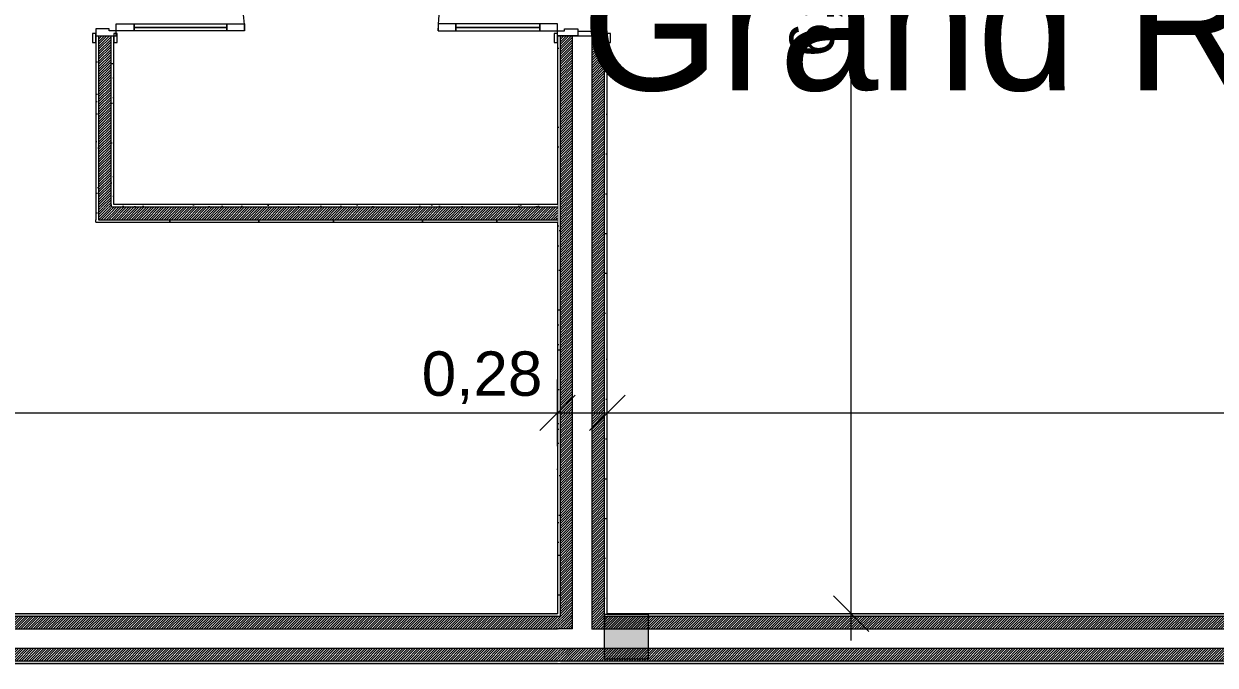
# Model space of a CAD drawing. Header units: millimetres. Extents: x 141848 to 1648660, y -821378 to -151356.
# Drawn here: x 182290 to 189000, y -231406 to -227791 of the extents above; entities that cross this region are included whole.
import ezdxf

# ---------------------------------------------------------------- set-up
doc = ezdxf.new("R2010")
doc.units = ezdxf.units.MM
doc.header["$MEASUREMENT"] = 0
doc.linetypes.add('Wipeout_Contour', pattern=[1000, 0, -1000])
for name, color, linetype in [('Cotations - 1_100', 7, 'Continuous'), ('Hachure', 7, 'Continuous'), ('Nouveau_0', 7, 'Continuous'), ('Nouveau_Co-Structure', 7, 'Continuous'), ('Portes ARCHICAD', 7, 'Continuous'), ('Structure - Murs extérieurs', 7, 'Continuous')]:
    doc.layers.add(name, color=color, linetype=linetype)
doc.styles.add('STYLE_GENERE_1', font='')
doc.styles.add('STYLE_GENERE_2', font='')
doc.styles.get('STYLE_GENERE_1').set_extended_font_data('Agency FB')
doc.styles.get('STYLE_GENERE_2').set_extended_font_data('Arial')
doc.dimstyles.new('STYLE_GENERE__1', dxfattribs={"dimtxt": 250, "dimasz": 190, "dimexe": 1.25, "dimexo": 0.625, "dimgap": 0, "dimtad": 1, "dimlfac": 0.001, "dimtxsty": 'STYLE_GENERE_2', "dimblk": 'ARROWHEAD_6', "dimblk1": 'ARROWHEAD_6', "dimblk2": 'ARROWHEAD_6', "dimcen": 2.5, "dimse1": 1, "dimse2": 1, "dimclrd": 7, "dimclre": 7, "dimclrt": 7, "dimazin": 3, "dimtfac": 1, "dimtmove": 0, "dimatfit": 3})
doc.dimstyles.new('STYLE_GENERE__2', dxfattribs={"dimtxt": 250, "dimasz": 190, "dimexe": 1.25, "dimexo": 0.625, "dimgap": 0, "dimtad": 1, "dimlfac": 0.001, "dimtxsty": 'STYLE_GENERE_2', "dimblk": 'ARROWHEAD_6', "dimblk1": 'ARROWHEAD_6', "dimblk2": 'ARROWHEAD_6', "dimcen": 2.5, "dimse1": 1, "dimse2": 1, "dimclrd": 7, "dimclre": 7, "dimclrt": 7, "dimazin": 3, "dimtfac": 1, "dimtmove": 0, "dimatfit": 3})
pattern_1 = [(45, (0, 175), (-55.68466, 55.68466), [0, -52.5, 0, -78.75]), (110, (175, 175), (74.000794, 26.934086), [0, -38.5, 0, -66.5])]
pattern_2 = [(45, (0, 0), (-7.0710678, 7.0710678), [])]

# ---------------------------------------------------------------- blocks, each defined once
blk = doc.blocks.new('Porte double 25')
at = {"layer": 'Portes ARCHICAD', "color": 7, "linetype": 'Continuous', "lineweight": 5}
for p, q in [((-672, 672), (-672, 572)), ((-632, 672), (-672, 672)), ((-632, 572), (-632, 672)), ((632, 572), (632, 672)), ((632, 672), (672, 672)), ((672, 672), (672, 572)), ((-672, 572), (-632, 572)), ((-652, 572), (-652, 100)), ((672, 572), (632, 572)), ((652, 572), (652, 100)), ((-632, 100), (-672, 100)), ((-672, 100), (-672, 0)), ((-632, 0), (-632, 100)), ((632, 0), (632, 100)), ((632, 100), (672, 100)), ((672, 100), (672, 0)), ((-737, 0), (-737, 19)), ((-737, 19), (-687, 19)), ((-687, 0), (-737, 0)), ((-700, 0), (-737, 0)), ((-700, 0), (-737, 0)), ((-672, 0), (-700, 0)), ((-700, 0), (-700, -115)), ((-700, 0), (-700, -15)), ((-700, 0), (-700, -15)), ((-687, 19), (-687, 0)), ((-672, -40), (-672, 0)), ((-672, 0), (-632, 0)), ((672, 0), (632, 0)), ((700, 0), (672, 0)), ((672, 0), (672, -40)), ((687, 19), (737, 19)), ((687, 0), (687, 19)), ((737, 0), (687, 0)), ((700, -115), (700, 0)), ((700, 0), (700, -15)), ((700, 0), (700, -15)), ((700, 0), (737, 0)), ((700, 0), (737, 0)), ((737, 19), (737, 0)), ((-700, -15), (-700, -85)), ((-700, -15), (-700, -85)), ((-660, -40), (-672, -40)), ((-660, -115), (-660, -40)), ((672, -40), (660, -40)), ((660, -40), (660, -115)), ((700, -15), (700, -85)), ((700, -15), (700, -85)), ((-700, -85), (-700, -115)), ((-700, -85), (-700, -115)), ((-700, -280), (-700, -115)), ((-700, -115), (-675, -115)), ((-700, -115), (-660, -115)), ((-700, -115), (-700, -195)), ((-700, -115), (-700, -195)), ((-675, -115), (-675, -280)), ((660, -115), (700, -115)), ((675, -280), (675, -115)), ((675, -115), (700, -115)), ((700, -85), (700, -115)), ((700, -85), (700, -115)), ((700, -115), (700, -280)), ((700, -115), (700, -195)), ((700, -115), (700, -195)), ((-700, -195), (-700, -265)), ((-700, -195), (-700, -265)), ((700, -195), (700, -265)), ((700, -195), (700, -265)), ((-700, -265), (-700, -280)), ((-700, -265), (-700, -280)), ((700, -265), (700, -280)), ((700, -265), (700, -280)), ((-737, -299), (-737, -280)), ((-737, -280), (-687, -280)), ((-700, -280), (-737, -280)), ((-700, -280), (-737, -280)), ((-687, -299), (-737, -299)), ((-675, -280), (-700, -280)), ((-687, -280), (-687, -299)), ((700, -280), (675, -280)), ((687, -280), (737, -280)), ((687, -299), (687, -280)), ((737, -299), (687, -299)), ((700, -280), (737, -280)), ((700, -280), (737, -280)), ((737, -280), (737, -299))]:
    blk.add_line(p, q, dxfattribs=at)
at = {"layer": 'Portes ARCHICAD', "color": 7, "linetype": 'Continuous', "lineweight": 5, "flags": 128}
for points in [[(-672, 572), (-672, 100), (-652, 100), (-652, 572)], [(-652, 572), (-652, 100), (-632, 100), (-632, 572)], [(652, 572), (652, 100), (632, 100), (632, 572)], [(672, 572), (672, 100), (652, 100), (652, 572)]]:
    blk.add_lwpolyline(points, close=True, dxfattribs=at)
at = {"layer": 'Portes ARCHICAD', "color": 7, "linetype": 'Continuous', "lineweight": 5}
for centre, start, end in [((-672, 0), 0, 90), ((672, 0), 90, 180)]:
    blk.add_arc(centre, 672, start, end, dxfattribs=at)
blk = doc.blocks.new('Mur_8_1', base_point=(185576, -188434))
at = {"color": 254, "linetype": 'Wipeout_Contour', "lineweight": 0, "ltscale": 1184940.661148833}
blk.add_wipeout([(185296, -231115.6), (185296, -231130.6), (185311, -231130.6), (185311, -231115.6)], dxfattribs=at)
at = {"color": 254, "linetype": 'Wipeout_Contour', "lineweight": 0, "ltscale": 889213.628045}
blk.add_wipeout([(185576, -231115.6), (185561, -231130.6), (185576, -231130.6)], dxfattribs=at)
at = {"color": 254, "linetype": 'Wipeout_Contour', "lineweight": 0, "ltscale": 889336.515094}
blk.add_wipeout([(185296, -231395.6), (185311, -231395.6), (185311, -231380.6)], dxfattribs=at)
at = {"linetype": 'Continuous', "lineweight": 5, "true_color": 0x5f5f5f}
h = blk.add_hatch(dxfattribs=at)
h.set_pattern_fill('Enduit_0001', color=251, style=0, pattern_type=2)
h.set_pattern_definition(pattern_1)
h.paths.add_polyline_path([(185296, -231115.6), (185296, -231130.6), (185311, -231130.6), (185311, -231115.6)])
h = blk.add_hatch(dxfattribs=at)
h.set_pattern_fill('Enduit_0001', color=251, style=0, pattern_type=2)
h.set_pattern_definition(pattern_1)
h.paths.add_polyline_path([(185576, -231115.6), (185561, -231130.6), (185576, -231130.6)])
h = blk.add_hatch(dxfattribs=at)
h.set_pattern_fill('Enduit_0001', color=251, style=0, pattern_type=2)
h.set_pattern_definition(pattern_1)
h.paths.add_polyline_path([(185296, -231395.6), (185311, -231395.6), (185311, -231380.6)])
at = {"color": 254, "linetype": 'Wipeout_Contour', "lineweight": 0, "ltscale": 1179850.031532505}
blk.add_wipeout([(185296, -231115.6), (185311, -231115.6), (185311, -227859.1), (185296, -227859.1)], dxfattribs=at)
at = {"color": 254, "linetype": 'Wipeout_Contour', "lineweight": 0, "ltscale": 889355.376223}
blk.add_wipeout([(185311, -231380.6), (185381, -231380.6), (185381, -231310.6)], dxfattribs=at)
at = {"linetype": 'Continuous', "lineweight": 5, "true_color": 0x5f5f5f}
h = blk.add_hatch(dxfattribs=at)
h.set_pattern_fill('Enduit_0001', color=251, style=0, pattern_type=2)
h.set_pattern_definition(pattern_1)
h.paths.add_polyline_path([(185296, -231115.6), (185311, -231115.6), (185311, -227859.1), (185296, -227859.1)])
h = blk.add_hatch(dxfattribs=at)
h.set_pattern_fill('Briques_terre_cuite__int_97', color=251, style=0, pattern_type=2)
h.set_pattern_definition(pattern_2)
h.paths.add_polyline_path([(185311, -231380.6), (185381, -231380.6), (185381, -231310.6)])
at = {"color": 254, "linetype": 'Wipeout_Contour', "lineweight": 0, "ltscale": 889341.688771}
blk.add_wipeout([(185381, -231310.6), (185491, -231310.6), (185491, -231200.6)], dxfattribs=at)
at = {"color": 254, "linetype": 'Wipeout_Contour', "lineweight": 0, "ltscale": 889315.274989}
blk.add_wipeout([(185311, -231380.6), (185296, -231380.6), (185296, -231395.6)], dxfattribs=at)
at = {"linetype": 'Continuous', "lineweight": 5, "true_color": 0x5f5f5f}
h = blk.add_hatch(dxfattribs=at)
h.set_pattern_fill('Enduit_0001', color=251, style=0, pattern_type=2)
h.set_pattern_definition(pattern_1)
h.paths.add_polyline_path([(185311, -231380.6), (185296, -231380.6), (185296, -231395.6)])
at = {"color": 254, "linetype": 'Wipeout_Contour', "lineweight": 0, "ltscale": 889271.909396}
blk.add_wipeout([(185561, -231130.6), (185491, -231200.6), (185561, -231200.6)], dxfattribs=at)
at = {"linetype": 'Continuous', "lineweight": 5, "true_color": 0x5f5f5f}
h = blk.add_hatch(dxfattribs=at)
h.set_pattern_fill('Briques_terre_cuite__int_97', color=251, style=0, pattern_type=2)
h.set_pattern_definition(pattern_2)
h.paths.add_polyline_path([(185561, -231130.6), (185491, -231200.6), (185561, -231200.6)])
at = {"color": 254, "linetype": 'Wipeout_Contour', "lineweight": 0, "ltscale": 889192.386792}
blk.add_wipeout([(185576, -231115.6), (185561, -231115.6), (185561, -231130.6)], dxfattribs=at)
at = {"linetype": 'Continuous', "lineweight": 5, "true_color": 0x5f5f5f}
h = blk.add_hatch(dxfattribs=at)
h.set_pattern_fill('Enduit_0001', color=251, style=0, pattern_type=2)
h.set_pattern_definition(pattern_1)
h.paths.add_polyline_path([(185576, -231115.6), (185561, -231115.6), (185561, -231130.6)])
at = {"color": 254, "linetype": 'Wipeout_Contour', "lineweight": 0, "ltscale": 1180516.252889939}
blk.add_wipeout([(185561, -227859.1), (185561, -231115.6), (185576, -231115.6), (185576, -227859.1)], dxfattribs=at)
at = {"linetype": 'Continuous', "lineweight": 5, "true_color": 0x5f5f5f}
h = blk.add_hatch(dxfattribs=at)
h.set_pattern_fill('Enduit_0001', color=251, style=0, pattern_type=2)
h.set_pattern_definition(pattern_1)
h.paths.add_polyline_path([(185561, -227859.1), (185561, -231115.6), (185576, -231115.6), (185576, -227859.1)])
at = {"color": 254, "linetype": 'Wipeout_Contour', "lineweight": 0, "ltscale": 889173.348975}
blk.add_wipeout([(185561, -231130.6), (185491, -231130.6), (185491, -231200.6)], dxfattribs=at)
at = {"linetype": 'Continuous', "lineweight": 5, "true_color": 0x5f5f5f}
h = blk.add_hatch(dxfattribs=at)
h.set_pattern_fill('Briques_terre_cuite__int_97', color=251, style=0, pattern_type=2)
h.set_pattern_definition(pattern_2)
h.paths.add_polyline_path([(185561, -231130.6), (185491, -231130.6), (185491, -231200.6)])
at = {"color": 254, "linetype": 'Wipeout_Contour', "lineweight": 0, "ltscale": 1180432.767102135}
blk.add_wipeout([(185491, -227859.1), (185491, -231130.6), (185561, -231130.6), (185561, -227859.1)], dxfattribs=at)
at = {"color": 254, "linetype": 'Wipeout_Contour', "lineweight": 0, "ltscale": 889186.90274}
blk.add_wipeout([(185491, -231200.6), (185381, -231200.6), (185381, -231310.6)], dxfattribs=at)
at = {"linetype": 'Continuous', "lineweight": 5, "true_color": 0x5f5f5f}
h = blk.add_hatch(dxfattribs=at)
h.set_pattern_fill('Briques_terre_cuite__int_97', color=251, style=0, pattern_type=2)
h.set_pattern_definition(pattern_2)
h.paths.add_polyline_path([(185491, -227859.1), (185491, -231130.6), (185561, -231130.6), (185561, -227859.1)])
at = {"color": 7, "linetype": 'Continuous', "lineweight": 5}
for p, q in [((185561, -231130.6), (185561, -227859.1)), ((185561, -227859.1), (185576, -227859.1)), ((185576, -227859.1), (185576, -227896.1)), ((185561, -231130.6), (185576, -231130.6))]:
    blk.add_line(p, q, dxfattribs=at)
at = {"color": 7, "linetype": 'Continuous', "lineweight": 5, "flags": 128}
blk.add_lwpolyline([(185576, -231115.6), (185576, -227859.1)], dxfattribs=at)
at = {"color": 254, "linetype": 'Wipeout_Contour', "lineweight": 0, "ltscale": 889256.823839}
blk.add_wipeout([(185381, -231310.6), (185311, -231310.6), (185311, -231380.6)], dxfattribs=at)
at = {"linetype": 'Continuous', "lineweight": 5, "true_color": 0x5f5f5f}
h = blk.add_hatch(dxfattribs=at)
h.set_pattern_fill('Briques_terre_cuite__int_97', color=251, style=0, pattern_type=2)
h.set_pattern_definition(pattern_2)
h.paths.add_polyline_path([(185381, -231310.6), (185311, -231310.6), (185311, -231380.6)])
at = {"color": 7, "linetype": 'Continuous', "lineweight": 5}
for p, q in [((185311, -231310.6), (185381, -231310.6)), ((185381, -231310.6), (185491, -231310.6)), ((185296, -231380.6), (185311, -231380.6)), ((185311, -231380.6), (185381, -231380.6))]:
    blk.add_line(p, q, dxfattribs=at)
at = {"color": 7, "linetype": 'Continuous', "lineweight": 5, "flags": 128}
blk.add_lwpolyline([(185296, -231395.6), (185311, -231395.6)], dxfattribs=at)
at = {"color": 7, "linetype": 'Continuous', "lineweight": 5}
for p in [(185311, -231310.6), (185381, -231310.6)]:
    blk.add_point(p, dxfattribs=at)
at = {"color": 254, "linetype": 'Wipeout_Contour', "lineweight": 0, "ltscale": 1180315.687541352}
blk.add_wipeout([(185381, -227859.1), (185381, -231200.6), (185491, -231200.6), (185491, -227859.1)], dxfattribs=at)
at = {"color": 7, "linetype": 'Continuous', "lineweight": 5}
for p, q in [((185491, -231200.6), (185491, -227859.1)), ((185491, -227859.1), (185561, -227859.1)), ((185491, -231200.6), (185561, -231200.6))]:
    blk.add_line(p, q, dxfattribs=at)
blk.add_point((185491, -231200.6), dxfattribs=at)
at = {"color": 254, "linetype": 'Wipeout_Contour', "lineweight": 0, "ltscale": 1185179.643579112}
blk.add_wipeout([(185311, -231130.6), (185311, -231200.6), (185381, -231200.6), (185381, -231130.6)], dxfattribs=at)
at = {"linetype": 'Continuous', "lineweight": 5, "true_color": 0x5f5f5f}
h = blk.add_hatch(dxfattribs=at)
h.set_pattern_fill('Briques_terre_cuite__int_97', color=251, style=0, pattern_type=2)
h.set_pattern_definition(pattern_2)
h.paths.add_polyline_path([(185311, -231130.6), (185311, -231200.6), (185381, -231200.6), (185381, -231130.6)])
at = {"color": 7, "linetype": 'Continuous', "lineweight": 5}
blk.add_line((185381, -231200.6), (185311, -231200.6), dxfattribs=at)
at = {"color": 254, "linetype": 'Wipeout_Contour', "lineweight": 0, "ltscale": 1179980.248332705}
blk.add_wipeout([(185311, -231130.6), (185381, -231130.6), (185381, -227859.1), (185311, -227859.1)], dxfattribs=at)
at = {"linetype": 'Continuous', "lineweight": 5, "true_color": 0x5f5f5f}
h = blk.add_hatch(dxfattribs=at)
h.set_pattern_fill('Briques_terre_cuite__int_97', color=251, style=0, pattern_type=2)
h.set_pattern_definition(pattern_2)
h.paths.add_polyline_path([(185311, -231130.6), (185381, -231130.6), (185381, -227859.1), (185311, -227859.1)])
at = {"color": 7, "linetype": 'Continuous', "lineweight": 5}
for p, q in [((185296, -227859.1), (185296, -227896.1)), ((185296, -227859.1), (185311, -227859.1)), ((185311, -227859.1), (185311, -231130.6)), ((185311, -227859.1), (185381, -227859.1)), ((185381, -231130.6), (185381, -227859.1)), ((185381, -227859.1), (185411, -227859.1)), ((185411, -227859.1), (185491, -227859.1)), ((185311, -231130.6), (185296, -231130.6)), ((185381, -231200.6), (185381, -231130.6))]:
    blk.add_line(p, q, dxfattribs=at)
at = {"color": 7, "linetype": 'Continuous', "lineweight": 5, "flags": 128}
blk.add_lwpolyline([(185296, -227859.1), (185296, -231115.6)], dxfattribs=at)
at = {"layer": 'Portes ARCHICAD', "color": 7, "linetype": 'Continuous', "lineweight": 5, "xscale": -1, "zscale": 1000, "rotation": 90}
blk.add_blockref('Porte double 25', (185296, -227159.1), dxfattribs=at)
blk = doc.blocks.new('Mur_9_1', base_point=(195375, -231395.6))
at = {"color": 254, "linetype": 'Wipeout_Contour', "lineweight": 0, "ltscale": 1197724.459748698}
blk.add_wipeout([(195095, -231115.6), (185576, -231115.6), (185576, -231130.6), (195095, -231130.6)], dxfattribs=at)
at = {"color": 254, "linetype": 'Wipeout_Contour', "lineweight": 0, "ltscale": 1198553.243984387}
blk.add_wipeout([(185311, -231395.6), (195360, -231395.6), (195360, -231380.6), (185311, -231380.6)], dxfattribs=at)
at = {"linetype": 'Continuous', "lineweight": 5, "true_color": 0x5f5f5f}
h = blk.add_hatch(dxfattribs=at)
h.set_pattern_fill('Enduit_0001', color=251, style=0, pattern_type=2)
h.set_pattern_definition(pattern_1)
h.paths.add_polyline_path([(195095, -231115.6), (185576, -231115.6), (185576, -231130.6), (195095, -231130.6)])
h = blk.add_hatch(dxfattribs=at)
h.set_pattern_fill('Enduit_0001', color=251, style=0, pattern_type=2)
h.set_pattern_definition(pattern_1)
h.paths.add_polyline_path([(185311, -231395.6), (195360, -231395.6), (195360, -231380.6), (185311, -231380.6)])
at = {"color": 254, "linetype": 'Wipeout_Contour', "lineweight": 0, "ltscale": 1198419.177412079}
blk.add_wipeout([(185381, -231380.6), (195290, -231380.6), (195290, -231310.6), (185381, -231310.6)], dxfattribs=at)
at = {"linetype": 'Continuous', "lineweight": 5, "true_color": 0x5f5f5f}
h = blk.add_hatch(dxfattribs=at)
h.set_pattern_fill('Briques_terre_cuite__int_97', color=251, style=0, pattern_type=2)
h.set_pattern_definition(pattern_2)
h.paths.add_polyline_path([(185381, -231380.6), (195290, -231380.6), (195290, -231310.6), (185381, -231310.6)])
at = {"color": 7, "linetype": 'Continuous', "lineweight": 5}
for p, q in [((185311, -231380.6), (185381, -231380.6)), ((185381, -231380.6), (195290, -231380.6))]:
    blk.add_line(p, q, dxfattribs=at)
at = {"color": 7, "linetype": 'Continuous', "lineweight": 5, "flags": 128}
blk.add_lwpolyline([(185311, -231395.6), (195375, -231395.6)], dxfattribs=at)
at = {"color": 254, "linetype": 'Wipeout_Contour', "lineweight": 0, "ltscale": 1198136.900638282}
blk.add_wipeout([(185491, -231310.6), (195180, -231310.6), (195180, -231200.6), (185491, -231200.6)], dxfattribs=at)
at = {"color": 7, "linetype": 'Continuous', "lineweight": 5}
for p, q in [((185381, -231310.6), (185491, -231310.6)), ((185491, -231310.6), (195180, -231310.6))]:
    blk.add_line(p, q, dxfattribs=at)
at = {"color": 254, "linetype": 'Wipeout_Contour', "lineweight": 0, "ltscale": 1197856.269206819}
blk.add_wipeout([(195110, -231130.6), (185561, -231130.6), (185561, -231200.6), (195110, -231200.6)], dxfattribs=at)
at = {"linetype": 'Continuous', "lineweight": 5, "true_color": 0x5f5f5f}
h = blk.add_hatch(dxfattribs=at)
h.set_pattern_fill('Briques_terre_cuite__int_97', color=251, style=0, pattern_type=2)
h.set_pattern_definition(pattern_2)
h.paths.add_polyline_path([(195110, -231130.6), (185561, -231130.6), (185561, -231200.6), (195110, -231200.6)])
at = {"color": 7, "linetype": 'Continuous', "lineweight": 5}
for p, q in [((185561, -231130.6), (185576, -231130.6)), ((195110, -231130.6), (185576, -231130.6)), ((185491, -231200.6), (185561, -231200.6)), ((185561, -231200.6), (195110, -231200.6))]:
    blk.add_line(p, q, dxfattribs=at)
at = {"color": 7, "linetype": 'Continuous', "lineweight": 5, "flags": 128}
blk.add_lwpolyline([(195095, -231115.6), (185576, -231115.6)], dxfattribs=at)
blk = doc.blocks.new('Mur_74_1', base_point=(185576, -231395.6))
at = {"color": 254, "linetype": 'Wipeout_Contour', "lineweight": 0, "ltscale": 1185635.174210914}
blk.add_wipeout([(185296, -231310.6), (185296, -231380.6), (185311, -231380.6), (185311, -231310.6)], dxfattribs=at)
at = {"linetype": 'Continuous', "lineweight": 5, "true_color": 0x5f5f5f}
h = blk.add_hatch(dxfattribs=at)
h.set_pattern_fill('Briques_terre_cuite__int_97', color=251, style=0, pattern_type=2)
h.set_pattern_definition(pattern_2)
h.paths.add_polyline_path([(185296, -231310.6), (185296, -231380.6), (185311, -231380.6), (185311, -231310.6)])
at = {"color": 254, "linetype": 'Wipeout_Contour', "lineweight": 0, "ltscale": 1185354.22220746}
blk.add_wipeout([(185296, -231200.6), (185296, -231310.6), (185311, -231310.6), (185311, -231200.6)], dxfattribs=at)
at = {"color": 254, "linetype": 'Wipeout_Contour', "lineweight": 0, "ltscale": 1176587.328907155}
blk.add_wipeout([(177875.5, -231395.6), (185296, -231395.6), (185296, -231380.6), (177875.5, -231380.6)], dxfattribs=at)
at = {"linetype": 'Continuous', "lineweight": 5, "true_color": 0x5f5f5f}
h = blk.add_hatch(dxfattribs=at)
h.set_pattern_fill('Enduit_0001', color=251, style=0, pattern_type=2)
h.set_pattern_definition(pattern_1)
h.paths.add_polyline_path([(177875.5, -231395.6), (185296, -231395.6), (185296, -231380.6), (177875.5, -231380.6)])
at = {"color": 254, "linetype": 'Wipeout_Contour', "lineweight": 0, "ltscale": 1185073.303323179}
blk.add_wipeout([(185296, -231130.6), (185296, -231200.6), (185311, -231200.6), (185311, -231130.6)], dxfattribs=at)
at = {"linetype": 'Continuous', "lineweight": 5, "true_color": 0x5f5f5f}
h = blk.add_hatch(dxfattribs=at)
h.set_pattern_fill('Briques_terre_cuite__int_97', color=251, style=0, pattern_type=2)
h.set_pattern_definition(pattern_2)
h.paths.add_polyline_path([(185296, -231130.6), (185296, -231200.6), (185311, -231200.6), (185311, -231130.6)])
at = {"color": 254, "linetype": 'Wipeout_Contour', "lineweight": 0, "ltscale": 1175753.620550536}
blk.add_wipeout([(185296, -231115.6), (177875.5, -231115.6), (177875.5, -231130.6), (185296, -231130.6)], dxfattribs=at)
at = {"color": 254, "linetype": 'Wipeout_Contour', "lineweight": 0, "ltscale": 1185460.5372667}
blk.add_wipeout([(185311, -231200.6), (185311, -231310.6), (185381, -231310.6), (185381, -231200.6)], dxfattribs=at)
at = {"linetype": 'Continuous', "lineweight": 5, "true_color": 0x5f5f5f}
h = blk.add_hatch(dxfattribs=at)
h.set_pattern_fill('Enduit_0001', color=251, style=0, pattern_type=2)
h.set_pattern_definition(pattern_1)
h.paths.add_polyline_path([(185296, -231115.6), (177875.5, -231115.6), (177875.5, -231130.6), (185296, -231130.6)])
at = {"color": 254, "linetype": 'Wipeout_Contour', "lineweight": 0, "ltscale": 1176453.599563989}
blk.add_wipeout([(177875.5, -231380.6), (185296, -231380.6), (185296, -231310.6), (177875.5, -231310.6)], dxfattribs=at)
at = {"linetype": 'Continuous', "lineweight": 5, "true_color": 0x5f5f5f}
h = blk.add_hatch(dxfattribs=at)
h.set_pattern_fill('Briques_terre_cuite__int_97', color=251, style=0, pattern_type=2)
h.set_pattern_definition(pattern_2)
h.paths.add_polyline_path([(177875.5, -231380.6), (185296, -231380.6), (185296, -231310.6), (177875.5, -231310.6)])
at = {"color": 7, "linetype": 'Continuous', "lineweight": 5}
for p, q in [((177875.5, -231380.6), (185296, -231380.6)), ((185296, -231380.6), (185311, -231380.6))]:
    blk.add_line(p, q, dxfattribs=at)
at = {"color": 7, "linetype": 'Continuous', "lineweight": 5, "flags": 128}
blk.add_lwpolyline([(177875.5, -231395.6), (185296, -231395.6)], dxfattribs=at)
at = {"color": 254, "linetype": 'Wipeout_Contour', "lineweight": 0, "ltscale": 1176170.437052942}
blk.add_wipeout([(177875.5, -231310.6), (185296, -231310.6), (185296, -231200.6), (177875.5, -231200.6)], dxfattribs=at)
at = {"color": 7, "linetype": 'Continuous', "lineweight": 5}
for p, q in [((177875.5, -231310.6), (185296, -231310.6)), ((185296, -231310.6), (185311, -231310.6)), ((185311, -231310.6), (185381, -231310.6))]:
    blk.add_line(p, q, dxfattribs=at)
at = {"color": 254, "linetype": 'Wipeout_Contour', "lineweight": 0, "ltscale": 1175887.307087974}
blk.add_wipeout([(177875.5, -231200.6), (185296, -231200.6), (185296, -231130.6), (177875.5, -231130.6)], dxfattribs=at)
at = {"linetype": 'Continuous', "lineweight": 5, "true_color": 0x5f5f5f}
h = blk.add_hatch(dxfattribs=at)
h.set_pattern_fill('Briques_terre_cuite__int_97', color=251, style=0, pattern_type=2)
h.set_pattern_definition(pattern_2)
h.paths.add_polyline_path([(177875.5, -231200.6), (185296, -231200.6), (185296, -231130.6), (177875.5, -231130.6)])
at = {"color": 7, "linetype": 'Continuous', "lineweight": 5}
for p, q in [((185296, -231130.6), (177875.5, -231130.6)), ((185311, -231130.6), (185296, -231130.6)), ((177875.5, -231200.6), (185296, -231200.6)), ((185311, -231200.6), (185296, -231200.6)), ((185381, -231200.6), (185311, -231200.6))]:
    blk.add_line(p, q, dxfattribs=at)
at = {"color": 7, "linetype": 'Continuous', "lineweight": 5, "flags": 128}
blk.add_lwpolyline([(185296, -231115.6), (177875.5, -231115.6)], dxfattribs=at)
blk = doc.blocks.new('Mur_113_1', base_point=(182710.8, -228894.7))
at = {"color": 254, "linetype": 'Wipeout_Contour', "lineweight": 0, "ltscale": 878579.128281}
blk.add_wipeout([(182780.8, -228809.7), (182780.8, -228824.7), (182795.8, -228809.7)], dxfattribs=at).dxf.layer = 'Structure - Murs extérieurs'
at = {"color": 254, "linetype": 'Wipeout_Contour', "lineweight": 0, "ltscale": 878619.27962}
blk.add_wipeout([(182695.8, -228894.7), (182695.8, -228909.7), (182710.8, -228894.7)], dxfattribs=at).dxf.layer = 'Structure - Murs extérieurs'
at = {"layer": 'Structure - Murs extérieurs', "linetype": 'Continuous', "lineweight": 5, "true_color": 0x5f5f5f}
h = blk.add_hatch(dxfattribs=at)
h.set_pattern_fill('Enduit_0001', color=251, style=0, pattern_type=2)
h.set_pattern_definition(pattern_1)
h.paths.add_polyline_path([(182780.8, -228809.7), (182780.8, -228824.7), (182795.8, -228809.7)])
h = blk.add_hatch(dxfattribs=at)
h.set_pattern_fill('Enduit_0001', color=251, style=0, pattern_type=2)
h.set_pattern_definition(pattern_1)
h.paths.add_polyline_path([(182695.8, -228894.7), (182695.8, -228909.7), (182710.8, -228894.7)])
at = {"color": 254, "linetype": 'Wipeout_Contour', "lineweight": 0, "ltscale": 878560.544638}
blk.add_wipeout([(182710.8, -228824.7), (182710.8, -228894.7), (182780.8, -228824.7)], dxfattribs=at).dxf.layer = 'Structure - Murs extérieurs'
at = {"layer": 'Structure - Murs extérieurs', "linetype": 'Continuous', "lineweight": 5, "true_color": 0x5f5f5f}
h = blk.add_hatch(dxfattribs=at)
h.set_pattern_fill('Briques_terre_cuite__int_97', color=251, style=0, pattern_type=2)
h.set_pattern_definition(pattern_2)
h.paths.add_polyline_path([(182710.8, -228824.7), (182710.8, -228894.7), (182780.8, -228824.7)])
at = {"color": 254, "linetype": 'Wipeout_Contour', "lineweight": 0, "ltscale": 878600.367244}
blk.add_wipeout([(182795.8, -228809.7), (182780.8, -228824.7), (182795.8, -228824.7)], dxfattribs=at).dxf.layer = 'Structure - Murs extérieurs'
at = {"color": 254, "linetype": 'Wipeout_Contour', "lineweight": 0, "ltscale": 878640.518193}
blk.add_wipeout([(182710.8, -228894.7), (182695.8, -228909.7), (182710.8, -228909.7)], dxfattribs=at).dxf.layer = 'Structure - Murs extérieurs'
at = {"layer": 'Structure - Murs extérieurs', "linetype": 'Continuous', "lineweight": 5, "true_color": 0x5f5f5f}
h = blk.add_hatch(dxfattribs=at)
h.set_pattern_fill('Enduit_0001', color=251, style=0, pattern_type=2)
h.set_pattern_definition(pattern_1)
h.paths.add_polyline_path([(182795.8, -228809.7), (182780.8, -228824.7), (182795.8, -228824.7)])
h = blk.add_hatch(dxfattribs=at)
h.set_pattern_fill('Enduit_0001', color=251, style=0, pattern_type=2)
h.set_pattern_definition(pattern_1)
h.paths.add_polyline_path([(182710.8, -228894.7), (182695.8, -228909.7), (182710.8, -228909.7)])
at = {"color": 254, "linetype": 'Wipeout_Contour', "lineweight": 0, "ltscale": 1174605.802926287}
blk.add_wipeout([(182795.8, -228824.7), (185296, -228824.7), (185296, -228809.7), (182795.8, -228809.7)], dxfattribs=at).dxf.layer = 'Structure - Murs extérieurs'
at = {"color": 254, "linetype": 'Wipeout_Contour', "lineweight": 0, "ltscale": 1174764.689260862}
blk.add_wipeout([(182710.8, -228909.7), (185296, -228909.7), (185296, -228894.7), (182710.8, -228894.7)], dxfattribs=at).dxf.layer = 'Structure - Murs extérieurs'
at = {"layer": 'Structure - Murs extérieurs', "linetype": 'Continuous', "lineweight": 5, "true_color": 0x5f5f5f}
h = blk.add_hatch(dxfattribs=at)
h.set_pattern_fill('Enduit_0001', color=251, style=0, pattern_type=2)
h.set_pattern_definition(pattern_1)
h.paths.add_polyline_path([(182795.8, -228824.7), (185296, -228824.7), (185296, -228809.7), (182795.8, -228809.7)])
h = blk.add_hatch(dxfattribs=at)
h.set_pattern_fill('Enduit_0001', color=251, style=0, pattern_type=2)
h.set_pattern_definition(pattern_1)
h.paths.add_polyline_path([(182710.8, -228909.7), (185296, -228909.7), (185296, -228894.7), (182710.8, -228894.7)])
at = {"color": 254, "linetype": 'Wipeout_Contour', "lineweight": 0, "ltscale": 878659.081553}
blk.add_wipeout([(182780.8, -228824.7), (182710.8, -228894.7), (182780.8, -228894.7)], dxfattribs=at).dxf.layer = 'Structure - Murs extérieurs'
at = {"layer": 'Structure - Murs extérieurs', "linetype": 'Continuous', "lineweight": 5, "true_color": 0x5f5f5f}
h = blk.add_hatch(dxfattribs=at)
h.set_pattern_fill('Briques_terre_cuite__int_97', color=251, style=0, pattern_type=2)
h.set_pattern_definition(pattern_2)
h.paths.add_polyline_path([(182780.8, -228824.7), (182710.8, -228894.7), (182780.8, -228894.7)])
at = {"layer": 'Structure - Murs extérieurs', "color": 7, "linetype": 'Continuous', "lineweight": 5}
blk.add_line((182710.8, -228824.7), (182710.8, -228894.7), dxfattribs=at)
at = {"layer": 'Structure - Murs extérieurs', "color": 7, "linetype": 'Continuous', "lineweight": 5, "flags": 128}
blk.add_lwpolyline([(182695.8, -228909.7), (182695.8, -228894.7)], dxfattribs=at)
at = {"color": 254, "linetype": 'Wipeout_Contour', "lineweight": 0, "ltscale": 1174719.556139024}
blk.add_wipeout([(182780.8, -228894.7), (185296, -228894.7), (185296, -228824.7), (182780.8, -228824.7)], dxfattribs=at).dxf.layer = 'Structure - Murs extérieurs'
at = {"layer": 'Structure - Murs extérieurs', "linetype": 'Continuous', "lineweight": 5, "true_color": 0x5f5f5f}
h = blk.add_hatch(dxfattribs=at)
h.set_pattern_fill('Briques_terre_cuite__int_97', color=251, style=0, pattern_type=2)
h.set_pattern_definition(pattern_2)
h.paths.add_polyline_path([(182780.8, -228894.7), (185296, -228894.7), (185296, -228824.7), (182780.8, -228824.7)])
at = {"layer": 'Structure - Murs extérieurs', "color": 7, "linetype": 'Continuous', "lineweight": 5}
for p, q in [((182780.8, -228809.7), (182780.8, -228824.7)), ((185296, -228824.7), (182780.8, -228824.7)), ((182710.8, -228894.7), (182780.8, -228894.7)), ((182780.8, -228894.7), (185296, -228894.7))]:
    blk.add_line(p, q, dxfattribs=at)
at = {"layer": 'Structure - Murs extérieurs', "color": 7, "linetype": 'Continuous', "lineweight": 5, "flags": 128}
for points in [[(185296, -228809.7), (182795.8, -228809.7)], [(182695.8, -228909.7), (185296, -228909.7)]]:
    blk.add_lwpolyline(points, dxfattribs=at)
blk = doc.blocks.new('Porte double 25_6')
at = {"layer": 'Portes ARCHICAD', "color": 7, "linetype": 'Continuous', "lineweight": 5}
for p, q in [((-722, 722), (-722, 622)), ((-682, 722), (-722, 722)), ((-682, 622), (-682, 722)), ((682, 622), (682, 722)), ((682, 722), (722, 722)), ((722, 722), (722, 622)), ((-722, 622), (-682, 622)), ((-702, 622), (-702, 100)), ((722, 622), (682, 622)), ((702, 622), (702, 100)), ((-682, 100), (-722, 100)), ((-722, 100), (-722, 0)), ((-682, 0), (-682, 100)), ((682, 0), (682, 100)), ((682, 100), (722, 100)), ((722, 100), (722, 0)), ((-737, 4), (-787, 4)), ((-787, 4), (-787, -15)), ((-722, 0), (-750, 0)), ((-750, 0), (-750, -115)), ((-737, -15), (-737, 4)), ((-722, -40), (-722, 0)), ((-722, 0), (-682, 0)), ((722, 0), (682, 0)), ((750, 0), (722, 0)), ((722, 0), (722, -40)), ((787, 4), (737, 4)), ((737, 4), (737, -15)), ((750, -115), (750, 0)), ((787, -15), (787, 4)), ((-787, -15), (-737, -15)), ((-750, -15), (-787, -15)), ((-750, -15), (-787, -15)), ((-750, -30), (-750, -15)), ((-750, -30), (-750, -15)), ((-750, -100), (-750, -30)), ((-750, -100), (-750, -30)), ((-710, -40), (-722, -40)), ((-710, -115), (-710, -40)), ((722, -40), (710, -40)), ((710, -40), (710, -115)), ((737, -15), (787, -15)), ((750, -30), (750, -15)), ((750, -30), (750, -15)), ((750, -15), (787, -15)), ((750, -15), (787, -15)), ((750, -100), (750, -30)), ((750, -100), (750, -30)), ((-737, -115), (-787, -115)), ((-787, -115), (-787, -134)), ((-750, -115), (-787, -115)), ((-750, -115), (-787, -115)), ((-787, -134), (-737, -134)), ((-750, -115), (-750, -100)), ((-750, -115), (-750, -100)), ((-750, -115), (-710, -115)), ((-737, -134), (-737, -115)), ((710, -115), (750, -115)), ((787, -115), (737, -115)), ((737, -115), (737, -134)), ((737, -134), (787, -134)), ((750, -115), (750, -100)), ((750, -115), (750, -100)), ((750, -115), (787, -115)), ((750, -115), (787, -115)), ((787, -134), (787, -115))]:
    blk.add_line(p, q, dxfattribs=at)
at = {"layer": 'Portes ARCHICAD', "color": 7, "linetype": 'Continuous', "lineweight": 5, "flags": 128}
for points in [[(-722, 622), (-722, 100), (-702, 100), (-702, 622)], [(-702, 622), (-702, 100), (-682, 100), (-682, 622)], [(702, 622), (702, 100), (682, 100), (682, 622)], [(722, 622), (722, 100), (702, 100), (702, 622)]]:
    blk.add_lwpolyline(points, close=True, dxfattribs=at)
at = {"layer": 'Portes ARCHICAD', "color": 7, "linetype": 'Continuous', "lineweight": 5}
for centre, start, end in [((-722, 0), 0, 90), ((722, 0), 90, 180)]:
    blk.add_arc(centre, 722, start, end, dxfattribs=at)
blk = doc.blocks.new('Mur_115_1', base_point=(182710.8, -225323.1))
at = {"color": 254, "linetype": 'Wipeout_Contour', "lineweight": 0, "ltscale": 1161962.447823147}
blk.add_wipeout([(182710.8, -225323.1), (182695.8, -225323.1), (182695.8, -226359.1), (182710.8, -226359.1)], dxfattribs=at).dxf.layer = 'Structure - Murs extérieurs'
at = {"color": 254, "linetype": 'Wipeout_Contour', "lineweight": 0, "ltscale": 1162308.351655606}
blk.add_wipeout([(182780.8, -225408.1), (182780.8, -226359.1), (182795.8, -226359.1), (182795.8, -225408.1)], dxfattribs=at).dxf.layer = 'Structure - Murs extérieurs'
at = {"color": 254, "linetype": 'Wipeout_Contour', "lineweight": 0, "ltscale": 1169865.671923104}
blk.add_wipeout([(182695.8, -228894.7), (182710.8, -228894.7), (182710.8, -227859.1), (182695.8, -227859.1)], dxfattribs=at).dxf.layer = 'Structure - Murs extérieurs'
at = {"color": 254, "linetype": 'Wipeout_Contour', "lineweight": 0, "ltscale": 1169945.268956246}
blk.add_wipeout([(182780.8, -228809.7), (182795.8, -228809.7), (182795.8, -227859.1), (182780.8, -227859.1)], dxfattribs=at).dxf.layer = 'Structure - Murs extérieurs'
at = {"layer": 'Structure - Murs extérieurs', "linetype": 'Continuous', "lineweight": 5, "true_color": 0x5f5f5f}
h = blk.add_hatch(dxfattribs=at)
h.set_pattern_fill('Enduit_0001', color=251, style=0, pattern_type=2)
h.set_pattern_definition(pattern_1)
h.paths.add_polyline_path([(182710.8, -225323.1), (182695.8, -225323.1), (182695.8, -226359.1), (182710.8, -226359.1)])
h = blk.add_hatch(dxfattribs=at)
h.set_pattern_fill('Enduit_0001', color=251, style=0, pattern_type=2)
h.set_pattern_definition(pattern_1)
h.paths.add_polyline_path([(182780.8, -225408.1), (182780.8, -226359.1), (182795.8, -226359.1), (182795.8, -225408.1)])
h = blk.add_hatch(dxfattribs=at)
h.set_pattern_fill('Enduit_0001', color=251, style=0, pattern_type=2)
h.set_pattern_definition(pattern_1)
h.paths.add_polyline_path([(182695.8, -228894.7), (182710.8, -228894.7), (182710.8, -227859.1), (182695.8, -227859.1)])
h = blk.add_hatch(dxfattribs=at)
h.set_pattern_fill('Enduit_0001', color=251, style=0, pattern_type=2)
h.set_pattern_definition(pattern_1)
h.paths.add_polyline_path([(182780.8, -228809.7), (182795.8, -228809.7), (182795.8, -227859.1), (182780.8, -227859.1)])
at = {"color": 254, "linetype": 'Wipeout_Contour', "lineweight": 0, "ltscale": 1162178.12180328}
blk.add_wipeout([(182710.8, -225393.1), (182710.8, -226359.1), (182780.8, -226359.1), (182780.8, -225393.1)], dxfattribs=at).dxf.layer = 'Structure - Murs extérieurs'
at = {"color": 254, "linetype": 'Wipeout_Contour', "lineweight": 0, "ltscale": 1169862.4818606}
blk.add_wipeout([(182710.8, -228824.7), (182780.8, -228824.7), (182780.8, -227859.1), (182710.8, -227859.1)], dxfattribs=at).dxf.layer = 'Structure - Murs extérieurs'
at = {"layer": 'Structure - Murs extérieurs', "linetype": 'Continuous', "lineweight": 5, "true_color": 0x5f5f5f}
h = blk.add_hatch(dxfattribs=at)
h.set_pattern_fill('Briques_terre_cuite__int_97', color=251, style=0, pattern_type=2)
h.set_pattern_definition(pattern_2)
h.paths.add_polyline_path([(182710.8, -225393.1), (182710.8, -226359.1), (182780.8, -226359.1), (182780.8, -225393.1)])
h = blk.add_hatch(dxfattribs=at)
h.set_pattern_fill('Briques_terre_cuite__int_97', color=251, style=0, pattern_type=2)
h.set_pattern_definition(pattern_2)
h.paths.add_polyline_path([(182710.8, -228824.7), (182780.8, -228824.7), (182780.8, -227859.1), (182710.8, -227859.1)])
at = {"layer": 'Structure - Murs extérieurs', "color": 7, "linetype": 'Continuous', "lineweight": 5}
for p, q in [((182710.8, -225323.1), (182710.8, -225393.1)), ((182710.8, -225393.1), (182710.8, -226359.1)), ((182780.8, -225393.1), (182780.8, -225408.1)), ((182780.8, -226359.1), (182780.8, -225408.1)), ((182695.8, -226359.1), (182695.8, -226322.1)), ((182795.8, -226359.1), (182795.8, -226322.1)), ((182695.8, -226359.1), (182710.8, -226359.1)), ((182710.8, -226359.1), (182780.8, -226359.1)), ((182780.8, -226359.1), (182795.8, -226359.1)), ((182695.8, -227859.1), (182695.8, -227896.1)), ((182695.8, -227859.1), (182710.8, -227859.1)), ((182710.8, -227859.1), (182710.8, -228824.7)), ((182710.8, -227859.1), (182780.8, -227859.1)), ((182780.8, -228809.7), (182780.8, -227859.1)), ((182780.8, -227859.1), (182795.8, -227859.1)), ((182795.8, -227859.1), (182795.8, -227896.1)), ((182710.8, -228824.7), (182710.8, -228894.7)), ((182780.8, -228809.7), (182780.8, -228824.7))]:
    blk.add_line(p, q, dxfattribs=at)
at = {"layer": 'Structure - Murs extérieurs', "color": 7, "linetype": 'Continuous', "lineweight": 5, "flags": 128}
for points in [[(182695.8, -225323.1), (182695.8, -226359.1)], [(182795.8, -226359.1), (182795.8, -225408.1)], [(182695.8, -227859.1), (182695.8, -228894.7)], [(182795.8, -228809.7), (182795.8, -227859.1)]]:
    blk.add_lwpolyline(points, dxfattribs=at)
at = {"layer": 'Portes ARCHICAD', "color": 7, "linetype": 'Continuous', "lineweight": 5, "zscale": 1000, "rotation": 270}
blk.add_blockref('Porte double 25_6', (182810.8, -227109.1), dxfattribs=at)
blk = doc.blocks.new('*D503')
at = {"layer": 'Cotations - 1_100', "color": 7, "linetype": 'Continuous', "lineweight": 5}
for p, q in [((163140.7, -230171.2), (163140.7, -229796.2)), ((185296, -230171.2), (185296, -229796.2)), ((163240.7, -229883.7), (163040.7, -230083.7)), ((185396, -229883.7), (185196, -230083.7)), ((162990.7, -229983.7), (163140.7, -229983.7)), ((163140.7, -229983.7), (185296, -229983.7))]:
    blk.add_line(p, q, dxfattribs=at)
at = {"layer": 'Cotations - 1_100', "color": 7, "lineweight": 5, "char_height": 250, "attachment_point": 7, "style": 'STYLE_GENERE_2'}
for s, insert in [('\\A1;{\\pql;\\fArial|b0|i0|c0|p38;22,16}', (173458.4, -229933.7)), ('\\A1;{\\pql;\\fArial|b0|i0|c0|p38;0,28}', (184530.9, -229933.7))]:
    blk.add_mtext(s, dxfattribs=dict(at, insert=insert))
blk = doc.blocks.new('ARROWHEAD_6')
at = {"color": 0, "linetype": 'Continuous', "lineweight": 0}
for p, q in [((-0.5, -0.5), (0.5, 0.5)), ((0, 0), (-1, 0))]:
    blk.add_line(p, q, dxfattribs=at)
blk = doc.blocks.new('*D504')
at = {"layer": 'Cotations - 1_100', "color": 7, "linetype": 'Continuous', "lineweight": 5}
for p, q in [((185296, -230171.2), (185296, -229796.2)), ((185576, -230171.2), (185576, -229796.2)), ((185396, -229883.7), (185196, -230083.7)), ((185676, -229883.7), (185476, -230083.7)), ((185296, -229983.7), (185576, -229983.7))]:
    blk.add_line(p, q, dxfattribs=at)
blk = doc.blocks.new('*D505')
at = {"layer": 'Cotations - 1_100', "color": 7, "linetype": 'Continuous', "lineweight": 5}
for p, q in [((185576, -230171.2), (185576, -229796.2)), ((195095, -230171.2), (195095, -229796.2)), ((185676, -229883.7), (185476, -230083.7)), ((194995, -230083.7), (195195, -229883.7)), ((185576, -229983.7), (195095, -229983.7)), ((195095, -229983.7), (195245, -229983.7))]:
    blk.add_line(p, q, dxfattribs=at)
at = {"layer": 'Cotations - 1_100', "color": 7, "lineweight": 5, "insert": (190003, -229933.7), "char_height": 250, "attachment_point": 7, "style": 'STYLE_GENERE_2'}
blk.add_mtext('\\A1;{\\pql;\\fArial|b0|i0|c0|p38;9,52}', dxfattribs=at)
blk = doc.blocks.new('*D506')
at = {"layer": 'Cotations - 1_100', "color": 7, "linetype": 'Continuous', "lineweight": 5}
for p, q in [((186949.5, -224175.6), (186949.5, -224025.6)), ((187049.5, -224275.6), (186849.5, -224075.6)), ((187137, -224175.6), (186762, -224175.6)), ((186949.5, -231115.6), (186949.5, -224175.6)), ((186849.5, -231015.6), (187049.5, -231215.6)), ((187137, -231115.6), (186762, -231115.6)), ((186949.5, -231265.6), (186949.5, -231115.6))]:
    blk.add_line(p, q, dxfattribs=at)
at = {"layer": 'Cotations - 1_100', "color": 7, "lineweight": 5, "insert": (186899.5, -227978.1), "char_height": 250, "attachment_point": 7, "rotation": 90, "style": 'STYLE_GENERE_2'}
blk.add_mtext('\\A1;{\\pql;\\fArial|b0|i0|c0|p38;6,94}', dxfattribs=at)

msp = doc.modelspace()

# ---------------------------------------------------------------- block references
at = {"color": 7, "lineweight": 5}
msp.add_blockref('Mur_8_1', (185576.034, -188433.997), dxfattribs=at)

# ---------------------------------------------------------------- next in the draw order: block references
msp.add_blockref('Mur_9_1', (195375.042, -231395.57), dxfattribs=at)
at = {"layer": 'Structure - Murs extérieurs', "color": 211, "lineweight": 5, "true_color": 0xfe55ff}
msp.add_blockref('Mur_113_1', (182710.77, -228894.744), dxfattribs=at)

# ---------------------------------------------------------------- next in the draw order: texts
at = {"layer": 'Hachure', "color": 250, "linetype": 'Continuous', "lineweight": 5, "true_color": 0x1f1f1f, "insert": (190765.613, -227795.804), "char_height": 750, "attachment_point": 5, "style": 'STYLE_GENERE_1'}
msp.add_mtext("\\A1;{\\pqc;\\fAgency FB|b0|i0|c0|p34;Grand Réservoir D'huile}", dxfattribs=at)

# ---------------------------------------------------------------- next in the draw order: hatches: boundary and pattern name
at = {"layer": 'Nouveau_Co-Structure', "linetype": 'Continuous', "lineweight": 5}
msp.add_hatch(color=1, dxfattribs=at).paths.add_polyline_path([(185558.41, -231369.198), (185808.41, -231369.198), (185808.41, -231119.198), (185558.41, -231119.198)])

# ---------------------------------------------------------------- next in the draw order: linework, layer by layer
at = {"layer": 'Nouveau_Co-Structure', "color": 7, "linetype": 'Continuous', "lineweight": 5}
msp.add_lwpolyline([(185558.41, -231369.198), (185808.41, -231369.198), (185808.41, -231119.198), (185558.41, -231119.198)], close=True, dxfattribs=at)

# ---------------------------------------------------------------- next in the draw order: block references
at = {"color": 7, "lineweight": 5}
msp.add_blockref('Mur_74_1', (185576.034, -231395.57), dxfattribs=at)
at = {"layer": 'Structure - Murs extérieurs', "color": 211, "lineweight": 5, "true_color": 0xfe55ff}
msp.add_blockref('Mur_115_1', (182710.77, -225323.12), dxfattribs=at)

# ---------------------------------------------------------------- next in the draw order: dimensions: what is measured, and where the dimension line sits
at = {"layer": 'Cotations - 1_100', "color": 7, "linetype": 'Continuous', "lineweight": 5}
dim = msp.add_linear_dim(base=(186949.533, -224175.57), p1=(185576.034, -231115.57), p2=(185576.034, -224175.57), angle=90, dimstyle='STYLE_GENERE__2', dxfattribs=at)
dim.commit()
dim.dimension.update_dxf_attribs({"geometry": '*D506', "text_midpoint": (186774.533, -227653.436), "dimtype": 160, "text_rotation": 90})
dim = msp.add_linear_dim(base=(195095.042, -229983.656), p1=(185576.034, -231115.57), p2=(195095.042, -231115.57), dimstyle='STYLE_GENERE__1', dxfattribs=at)
dim.commit()
dim.dimension.update_dxf_attribs({"geometry": '*D505', "text_midpoint": (190327.672, -229808.656), "dimtype": 160})

# ---------------------------------------------------------------- next in the draw order: linework, layer by layer
at = {"layer": 'Nouveau_0', "color": 7, "linetype": 'Continuous', "lineweight": 5}
msp.add_lwpolyline([(195376.034, -231395.57), (195376.034, -259395.57), (162876.034, -259395.57), (162876.034, -231395.57)], close=True, dxfattribs=at)

# ---------------------------------------------------------------- next in the draw order: dimensions: what is measured, and where the dimension line sits
at = {"layer": 'Cotations - 1_100', "color": 7, "linetype": 'Continuous', "lineweight": 5}
for base, p1, p2, picture, middle in [((185296.034, -229983.656), (163140.681, -231115.57), (185296.034, -231200.57), '*D503', (173878.357, -229808.656)), ((185576.034, -229983.656), (185296.034, -231200.57), (185576.034, -231115.57), '*D504', (184855.595, -229808.656))]:
    dim = msp.add_linear_dim(base=base, p1=p1, p2=p2, dimstyle='STYLE_GENERE__1', dxfattribs=at)
    dim.commit()
    dim.dimension.update_dxf_attribs({"geometry": picture, "text_midpoint": middle, "dimtype": 160})

doc.saveas('drawing.dxf')
